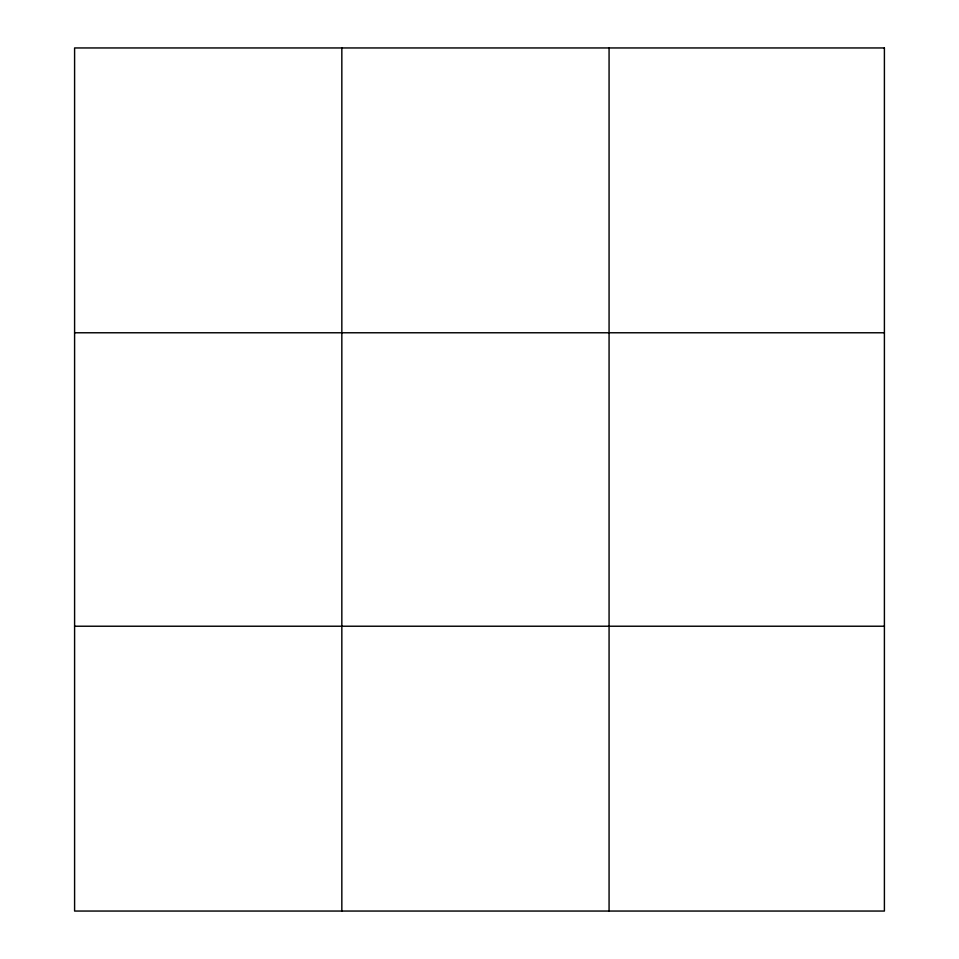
<?xml version="1.0" encoding="UTF-8"?>
<svg xmlns="http://www.w3.org/2000/svg" width="959" height="959" viewBox="0 0 959 959"><rect width="100%" height="100%" fill="white"/><g stroke="black" fill="none" stroke-linecap="round" stroke-linejoin="round"><path stroke-width="1.44" d="M341.836 47.95L341.836 911.05M609.073 47.95L609.073 911.05M74.598 332.773L884.402 332.773M74.598 626.227L884.402 626.227M884.402 47.95L884.402 911.05L74.598 911.05L74.598 47.95L884.402 47.95"/></g></svg>
